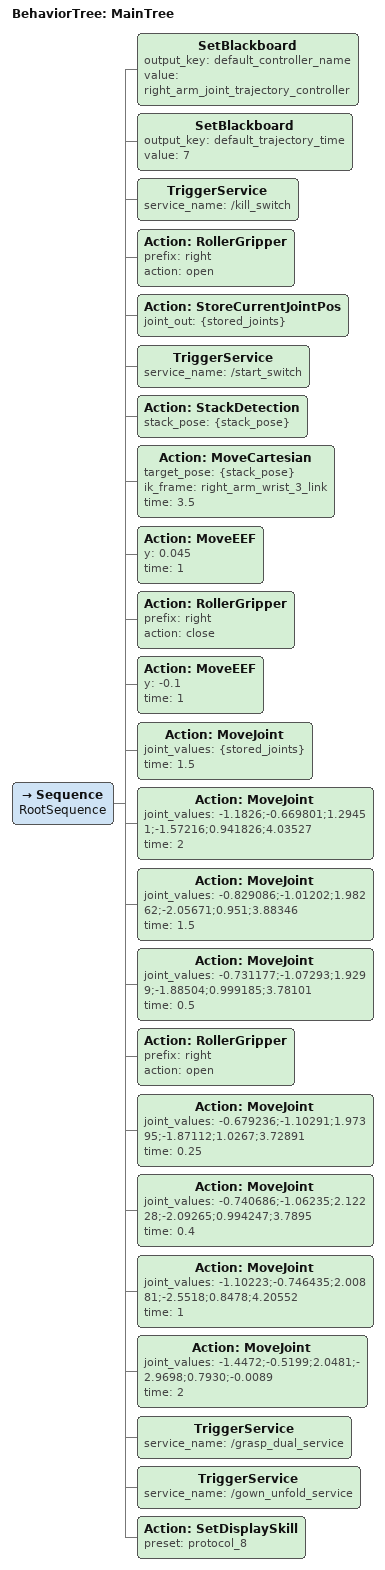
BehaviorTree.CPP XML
<root main_tree_to_execute="MainTree" BTCPP_format="4">
  <include path="tree_nodes_model.xml" />

  <BehaviorTree ID="MainTree">

    <Sequence name="RootSequence">
      <SetBlackboard output_key="default_controller_name" value="right_arm_joint_trajectory_controller"/>
      <SetBlackboard output_key="default_trajectory_time" value="7"/>

      <TriggerService service_name="/kill_switch"/>

      <Action ID="RollerGripper" prefix="right" action="open" />
      <Action ID="StoreCurrentJointPos" joint_out="{stored_joints}" />

      <TriggerService service_name="/start_switch"/>

      <Action ID="StackDetection" stack_pose="{stack_pose}" />
      <Action ID="MoveCartesian" target_pose="{stack_pose}" ik_frame="right_arm_wrist_3_link" time="3.5" />

      <Action ID="MoveEEF" y="0.045" time="1"/>
      <Action ID="RollerGripper" prefix="right" action="close" />
      <Action ID="MoveEEF" y="-0.1" time="1"/>

      <Action ID="MoveJoint" joint_values="{stored_joints}" time="1.5" />

      <Action ID="MoveJoint" joint_values="-1.1826;-0.669801;1.29451;-1.57216;0.941826;4.03527" time="2" />
      <Action ID="MoveJoint" joint_values="-0.829086;-1.01202;1.98262;-2.05671;0.951;3.88346" time="1.5" />
      <Action ID="MoveJoint" joint_values="-0.731177;-1.07293;1.9299;-1.88504;0.999185;3.78101" time="0.5" />

      <Action ID="RollerGripper" prefix="right" action="open" />

      <Action ID="MoveJoint" joint_values="-0.679236;-1.10291;1.97395;-1.87112;1.0267;3.72891" time="0.25" />
      <Action ID="MoveJoint" joint_values="-0.740686;-1.06235;2.12228;-2.09265;0.994247;3.7895" time="0.4" />

      <Action ID="MoveJoint" joint_values="-1.10223;-0.746435;2.00881;-2.5518;0.8478;4.20552" time="1" />

      <Action ID="MoveJoint" joint_values="-1.4472;-0.5199;2.0481;-2.9698;0.7930;-0.0089" time="2" />

      <TriggerService service_name="/grasp_dual_service"/>
      <TriggerService service_name="/gown_unfold_service"/>

      <Action ID="SetDisplaySkill" preset="protocol_8" />
    </Sequence>
  </BehaviorTree>

</root>
<!-- The move joints are: pre-table, above table, close to table, roller gripper open, move back, move up, pre up, start pose for grasping -->
